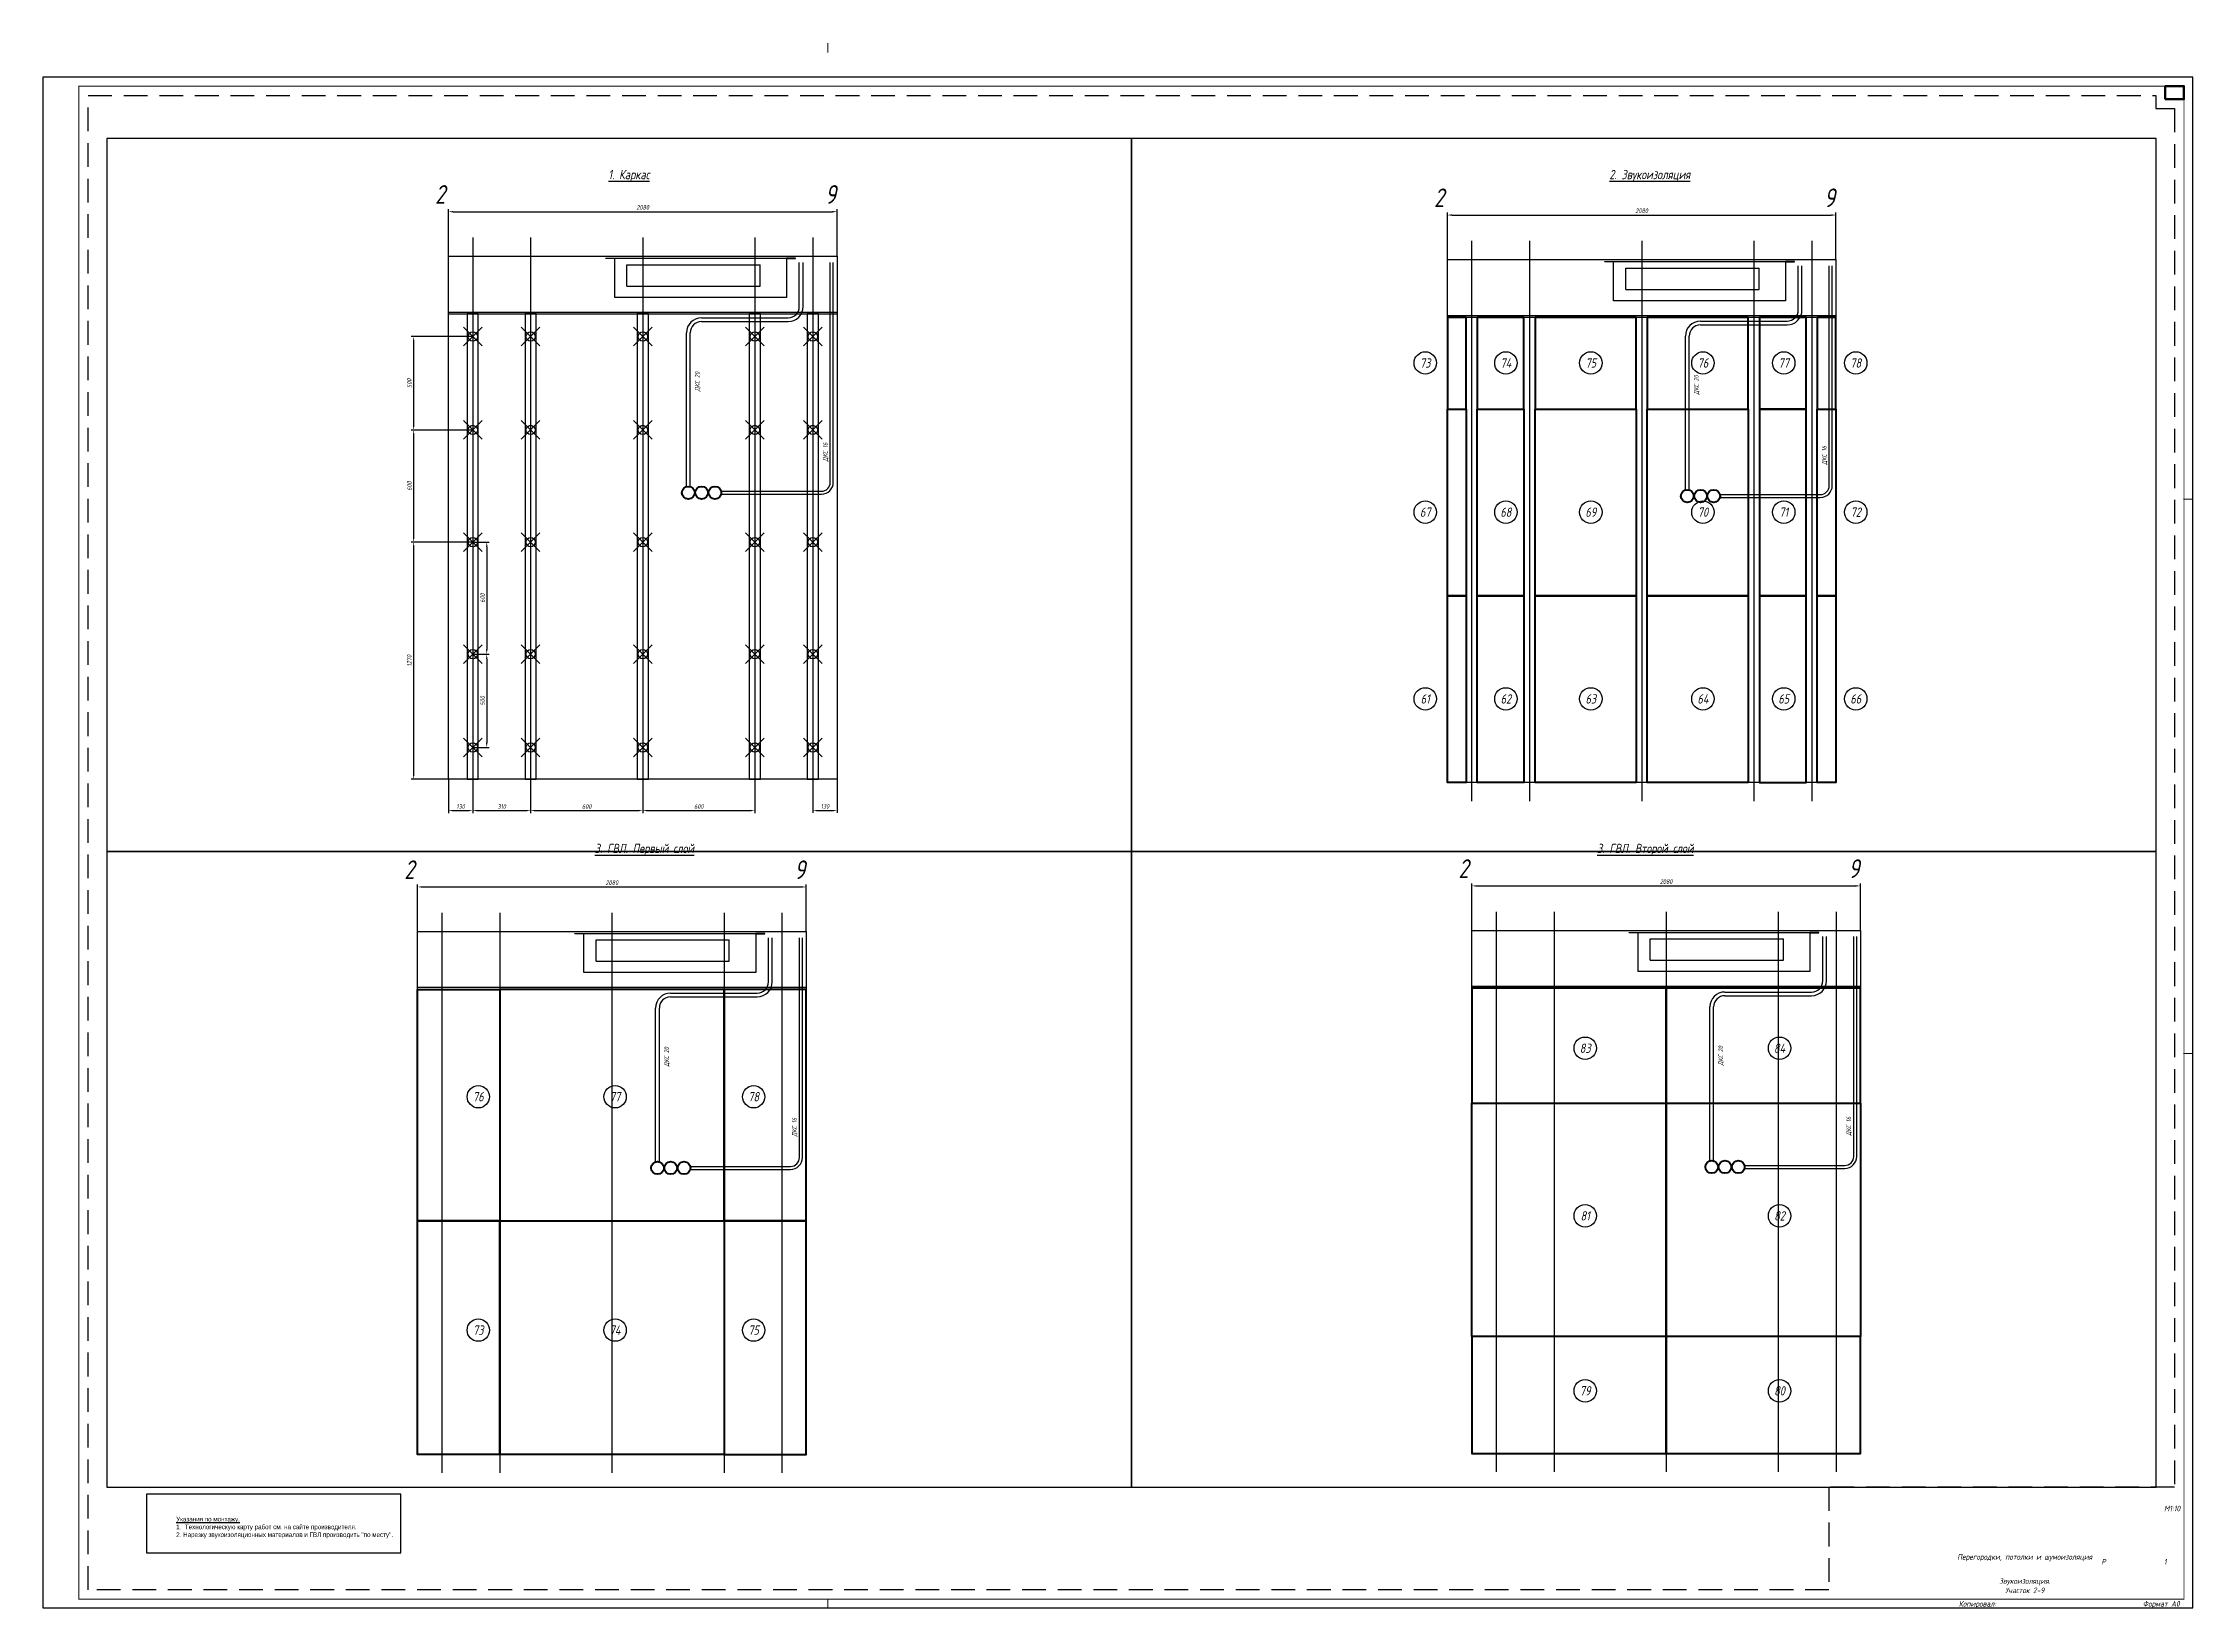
# Paper-space layout 'уч 2-9' of a CAD drawing. Header units: millimetres. Extents: x 0 to 1151, y 10 to 848.
# The model-space entities are those that its viewports show. They can reach past a viewport. Long polylines and large blocks are cut down to what shows.
import ezdxf
from ezdxf.enums import TextEntityAlignment as Align

# ---------------------------------------------------------------- set-up
doc = ezdxf.new("R2010")
doc.units = ezdxf.units.MM
doc.header["$PDMODE"] = 35
doc.header["$PDSIZE"] = 50
doc.linetypes.add('DASHDOT', pattern=[25.4, 12.7, -6.35, 0, -6.35])
doc.linetypes.add('DASHED', pattern=[19.05, 12.7, -6.35])
for name, color, linetype in [('01 Черновое', 7, 'Continuous'), ('02 ОВиК', 7, 'Continuous'), ('02 Розетки', 7, 'Continuous'), ('02 ЭОМ и СС', 7, 'Continuous'), ('03 Потолок', 7, 'Continuous'), ('05 Слаботочка', 7, 'Continuous'), ('101 Крепление', 7, 'Continuous'), ('101 Крепление размеры', 7, 'Continuous'), ('102 Звукоизоляция', 7, 'Continuous'), ('103 ГВЛ слой 1', 7, 'Continuous'), ('104 ГВЛ слой 2', 7, 'Continuous'), ('stamp', 7, 'Continuous')]:
    doc.layers.add(name, color=color, linetype=linetype)
doc.layers.add('100 noprint', color=1, linetype='Continuous', plot=False)
doc.styles.get("Standard").update_dxf_attribs({"font": 'arial.ttf'})
doc.styles.add('ГОСТ-ISOCPEUR', font='isocpeui.ttf', dxfattribs={"width": 0.8})
doc.dimstyles.new('ISO-25', dxfattribs={"dimtxt": 2.5, "dimasz": 2.5, "dimexe": 1.25, "dimexo": 0.625, "dimtad": 1, "dimtxsty": 'Standard', "dimcen": 2.5, "dimadec": 0, "dimazin": 0, "dimtfac": 1, "dimtmove": 0, "dimatfit": 3, "dimfxl": 1, "dimarcsym": 0})

# ---------------------------------------------------------------- blocks, each defined once
blk = doc.blocks.new('*D137')
at = {"layer": '101 Крепление размеры', "color": 0, "lineweight": -2}
for p, q in [((20901, 1365), (20572, 1365)), ((20585, 120), (20585, 1340)), ((20901, 95), (20572, 95))]:
    blk.add_line(p, q, dxfattribs=at)
at = {"layer": '101 Крепление размеры', "color": 0}
for points in [[(20589, 1340), (20581, 1340), (20585, 1365)], [(20581, 120), (20589, 120), (20585, 95)]]:
    blk.add_solid(points, dxfattribs=at)
at = {"layer": 'Defpoints', "color": 0}
for p in [(20585, 1365), (20901, 1365), (20901, 95)]:
    blk.add_point(p, dxfattribs=at)
at = {"layer": '101 Крепление размеры', "color": 0, "insert": (20562, 730), "char_height": 25, "attachment_point": 5, "rotation": 90, "style": 'ГОСТ-ISOCPEUR'}
blk.add_mtext('1270', dxfattribs=at)
blk = doc.blocks.new('*D138')
at = {"layer": '101 Крепление размеры', "color": 0, "lineweight": -2}
for p, q in [((20901, 1965), (20572, 1965)), ((20585, 1390), (20585, 1940)), ((20901, 1365), (20572, 1365))]:
    blk.add_line(p, q, dxfattribs=at)
at = {"layer": '101 Крепление размеры', "color": 0}
for points in [[(20589, 1940), (20581, 1940), (20585, 1965)], [(20581, 1390), (20589, 1390), (20585, 1365)]]:
    blk.add_solid(points, dxfattribs=at)
at = {"layer": 'Defpoints', "color": 0}
for p in [(20585, 1965), (20901, 1965), (20901, 1365)]:
    blk.add_point(p, dxfattribs=at)
at = {"layer": '101 Крепление размеры', "color": 0, "insert": (20562, 1665), "char_height": 25, "attachment_point": 5, "rotation": 90, "style": 'ГОСТ-ISOCPEUR'}
blk.add_mtext('600', dxfattribs=at)
blk = doc.blocks.new('*D139')
at = {"layer": '101 Крепление размеры', "color": 0, "lineweight": -2}
for p, q in [((20901, 2465), (20572, 2465)), ((20585, 1990), (20585, 2440)), ((20901, 1965), (20572, 1965))]:
    blk.add_line(p, q, dxfattribs=at)
at = {"layer": '101 Крепление размеры', "color": 0}
for points in [[(20589, 2440), (20581, 2440), (20585, 2465)], [(20581, 1990), (20589, 1990), (20585, 1965)]]:
    blk.add_solid(points, dxfattribs=at)
at = {"layer": 'Defpoints', "color": 0}
for p in [(20585, 2465), (20901, 2465), (20901, 1965)]:
    blk.add_point(p, dxfattribs=at)
at = {"layer": '101 Крепление размеры', "color": 0, "insert": (20562, 2215), "char_height": 25, "attachment_point": 5, "rotation": 90, "style": 'ГОСТ-ISOCPEUR'}
blk.add_mtext('500', dxfattribs=at)
blk = doc.blocks.new('*D140')
at = {"layer": '101 Крепление размеры', "color": 0, "lineweight": -2}
for p, q in [((20901, 1365), (20989, 1365)), ((20976, 1340), (20976, 790)), ((20901, 765), (20989, 765))]:
    blk.add_line(p, q, dxfattribs=at)
at = {"layer": '101 Крепление размеры', "color": 0}
for points in [[(20980, 1340), (20972, 1340), (20976, 1365)], [(20972, 790), (20980, 790), (20976, 765)]]:
    blk.add_solid(points, dxfattribs=at)
at = {"layer": 'Defpoints', "color": 0}
for p in [(20901, 1365), (20901, 765), (20976, 765)]:
    blk.add_point(p, dxfattribs=at)
at = {"layer": '101 Крепление размеры', "color": 0, "insert": (20954, 1065), "char_height": 25, "attachment_point": 5, "rotation": 90, "style": 'ГОСТ-ISOCPEUR'}
blk.add_mtext('600', dxfattribs=at)
blk = doc.blocks.new('*D141')
at = {"layer": '101 Крепление размеры', "color": 0, "lineweight": -2}
for p, q in [((20901, 765), (20989, 765)), ((20976, 740), (20976, 290)), ((20901, 265), (20989, 265))]:
    blk.add_line(p, q, dxfattribs=at)
at = {"layer": '101 Крепление размеры', "color": 0}
for points in [[(20980, 740), (20972, 740), (20976, 765)], [(20972, 290), (20980, 290), (20976, 265)]]:
    blk.add_solid(points, dxfattribs=at)
at = {"layer": 'Defpoints', "color": 0}
for p in [(20901, 765), (20901, 265), (20976, 265)]:
    blk.add_point(p, dxfattribs=at)
at = {"layer": '101 Крепление размеры', "color": 0, "insert": (20954, 515), "char_height": 25, "attachment_point": 5, "rotation": 90, "style": 'ГОСТ-ISOCPEUR'}
blk.add_mtext('500', dxfattribs=at)
blk = doc.blocks.new('*D143')
at = {"layer": '101 Крепление размеры', "color": 0, "lineweight": -2}
for p, q in [((20771, 95), (20771, -86)), ((20901, 95), (20901, -86)), ((20796, -73), (20876, -73))]:
    blk.add_line(p, q, dxfattribs=at)
at = {"layer": '101 Крепление размеры', "color": 0}
for points in [[(20796, -69), (20796, -77), (20771, -73)], [(20876, -77), (20876, -69), (20901, -73)]]:
    blk.add_solid(points, dxfattribs=at)
at = {"layer": 'Defpoints', "color": 0}
for p in [(20771, 95), (20901, 95), (20901, -73)]:
    blk.add_point(p, dxfattribs=at)
at = {"layer": '101 Крепление размеры', "color": 0, "insert": (20836, -51), "char_height": 25, "attachment_point": 5, "style": 'ГОСТ-ISOCPEUR'}
blk.add_mtext('130', dxfattribs=at)
blk = doc.blocks.new('*D144')
at = {"layer": '101 Крепление размеры', "color": 0, "lineweight": -2}
for p, q in [((20901, 95), (20901, -86)), ((21211, 95), (21211, -86)), ((20926, -73), (21186, -73))]:
    blk.add_line(p, q, dxfattribs=at)
at = {"layer": '101 Крепление размеры', "color": 0}
for points in [[(20926, -69), (20926, -77), (20901, -73)], [(21186, -77), (21186, -69), (21211, -73)]]:
    blk.add_solid(points, dxfattribs=at)
at = {"layer": 'Defpoints', "color": 0}
for p in [(20901, 95), (21211, 95), (21211, -73)]:
    blk.add_point(p, dxfattribs=at)
at = {"layer": '101 Крепление размеры', "color": 0, "insert": (21056, -51), "char_height": 25, "attachment_point": 5, "style": 'ГОСТ-ISOCPEUR'}
blk.add_mtext('310', dxfattribs=at)
blk = doc.blocks.new('*D145')
at = {"layer": '101 Крепление размеры', "color": 0, "lineweight": -2}
for p, q in [((21211, 95), (21211, -86)), ((21811, 95), (21811, -86)), ((21236, -73), (21786, -73))]:
    blk.add_line(p, q, dxfattribs=at)
at = {"layer": '101 Крепление размеры', "color": 0}
for points in [[(21236, -69), (21236, -77), (21211, -73)], [(21786, -77), (21786, -69), (21811, -73)]]:
    blk.add_solid(points, dxfattribs=at)
at = {"layer": 'Defpoints', "color": 0}
for p in [(21211, 95), (21811, 95), (21811, -73)]:
    blk.add_point(p, dxfattribs=at)
at = {"layer": '101 Крепление размеры', "color": 0, "insert": (21511, -51), "char_height": 25, "attachment_point": 5, "style": 'ГОСТ-ISOCPEUR'}
blk.add_mtext('600', dxfattribs=at)
blk = doc.blocks.new('*D146')
at = {"layer": '101 Крепление размеры', "color": 0, "lineweight": -2}
for p, q in [((21811, 95), (21811, -86)), ((22411, 95), (22411, -86)), ((21836, -73), (22386, -73))]:
    blk.add_line(p, q, dxfattribs=at)
at = {"layer": '101 Крепление размеры', "color": 0}
for points in [[(21836, -69), (21836, -77), (21811, -73)], [(22386, -77), (22386, -69), (22411, -73)]]:
    blk.add_solid(points, dxfattribs=at)
at = {"layer": 'Defpoints', "color": 0}
for p in [(21811, 95), (22411, 95), (22411, -73)]:
    blk.add_point(p, dxfattribs=at)
at = {"layer": '101 Крепление размеры', "color": 0, "insert": (22111, -51), "char_height": 25, "attachment_point": 5, "style": 'ГОСТ-ISOCPEUR'}
blk.add_mtext('600', dxfattribs=at)
blk = doc.blocks.new('*D147')
at = {"layer": '101 Крепление размеры', "color": 0, "lineweight": -2}
for p, q in [((22721, 95), (22721, -85)), ((22851, 95), (22851, -85)), ((22746, -73), (22826, -73))]:
    blk.add_line(p, q, dxfattribs=at)
at = {"layer": '101 Крепление размеры', "color": 0}
for points in [[(22746, -69), (22746, -77), (22721, -73)], [(22826, -77), (22826, -69), (22851, -73)]]:
    blk.add_solid(points, dxfattribs=at)
at = {"layer": 'Defpoints', "color": 0}
for p in [(22721, 95), (22851, 95), (22851, -73)]:
    blk.add_point(p, dxfattribs=at)
at = {"layer": '101 Крепление размеры', "color": 0, "insert": (22786, -50), "char_height": 25, "attachment_point": 5, "style": 'ГОСТ-ISOCPEUR'}
blk.add_mtext('130', dxfattribs=at)
blk = doc.blocks.new('*D408')
at = {"layer": '01 Черновое', "color": 0, "lineweight": -2}
for p, q in [((20771, 2895), (20771, 3147)), ((20796, 3134), (22826, 3134)), ((22851, 2895), (22851, 3147))]:
    blk.add_line(p, q, dxfattribs=at)
at = {"layer": '01 Черновое', "color": 0}
for points in [[(20796, 3138), (20796, 3130), (20771, 3134)], [(22826, 3130), (22826, 3138), (22851, 3134)]]:
    blk.add_solid(points, dxfattribs=at)
at = {"layer": 'Defpoints', "color": 0}
for p in [(22851, 3134), (20771, 2895), (22851, 2895)]:
    blk.add_point(p, dxfattribs=at)
at = {"layer": '01 Черновое', "color": 0, "insert": (21811, 3157), "char_height": 25, "attachment_point": 5, "style": 'ГОСТ-ISOCPEUR'}
blk.add_mtext('2080', dxfattribs=at)

msp = doc.modelspace()

# ---------------------------------------------------------------- linework, layer by layer
at = {"layer": '01 Черновое', "linetype": 'DASHDOT', "ltscale": 10}
for p, q in [((20901.014, 2995.176), (20901.014, -4.283)), ((21211.014, 2995.176), (21211.014, -4.283)), ((21811.014, 2995.176), (21811.014, -4.283)), ((22411.014, 2995.176), (22411.014, -4.283)), ((22721.014, 2995.176), (22721.014, -4.283))]:
    msp.add_line(p, q, dxfattribs=at)
at = {"layer": '01 Черновое'}
msp.add_lwpolyline([(20771.014, 95.176), (20771.014, 2895.176), (22851.014, 2895.176), (22851.014, 95.176)], close=True, dxfattribs=at)
at = {"layer": '02 ОВиК', "lineweight": -2}
for p, q in [((21613.014, 2883.176), (21613.014, 2885.176)), ((21613.014, 2885.176), (21661.014, 2885.176)), ((21613.014, 2883.176), (21613.014, 2885.176)), ((21613.014, 2885.176), (21661.014, 2885.176)), ((21661.014, 2883.176), (21613.014, 2883.176)), ((21661.014, 2883.176), (21613.014, 2883.176)), ((21661.014, 2675.176), (21661.014, 2885.176)), ((21661.014, 2885.176), (22581.014, 2885.176)), ((21661.014, 2885.176), (21661.014, 2883.176)), ((21661.014, 2675.176), (21661.014, 2885.176)), ((21661.014, 2885.176), (22581.014, 2885.176)), ((21661.014, 2885.176), (21661.014, 2883.176)), ((22581.014, 2885.176), (22581.014, 2675.176)), ((22629.014, 2885.176), (22581.014, 2885.176)), ((22581.014, 2885.176), (22581.014, 2883.176)), ((22581.014, 2885.176), (22581.014, 2675.176)), ((22629.014, 2885.176), (22581.014, 2885.176)), ((22581.014, 2885.176), (22581.014, 2883.176)), ((22581.014, 2883.176), (22629.014, 2883.176)), ((22581.014, 2883.176), (22629.014, 2883.176)), ((22629.014, 2883.176), (22629.014, 2885.176)), ((22629.014, 2883.176), (22629.014, 2885.176)), ((21726.014, 2736.176), (21726.014, 2850.176)), ((21726.014, 2850.176), (22439.014, 2850.176)), ((21726.014, 2736.176), (21726.014, 2850.176)), ((21726.014, 2850.176), (22439.014, 2850.176)), ((22439.014, 2736.176), (22439.014, 2850.176)), ((22439.014, 2736.176), (22439.014, 2850.176)), ((22581.014, 2675.176), (21661.014, 2675.176)), ((22581.014, 2675.176), (21661.014, 2675.176)), ((21726.014, 2736.176), (22439.014, 2736.176)), ((21726.014, 2736.176), (22439.014, 2736.176))]:
    msp.add_line(p, q, dxfattribs=at)
at = {"layer": '02 ОВиК', "linetype": 'DASHED', "lineweight": -2, "ltscale": 0.1}
for p, q in [((21643.014, 2883.176), (21643.014, 2885.176)), ((21643.014, 2883.176), (21643.014, 2885.176)), ((22599.014, 2883.176), (22599.014, 2885.176)), ((22599.014, 2883.176), (22599.014, 2885.176))]:
    msp.add_line(p, q, dxfattribs=at)
at = {"layer": '02 Розетки'}
for p, q in [((22649.014, 2625.676), (22649.014, 2862.176)), ((22669.014, 2625.676), (22669.014, 2862.176)), ((22125.014, 2565.676), (22589.014, 2565.676)), ((22125.014, 2545.676), (22589.014, 2545.676)), ((22045.014, 1661.672), (22045.014, 2485.676)), ((22065.014, 1661.672), (22065.014, 2485.676))]:
    msp.add_line(p, q, dxfattribs=at)
at = {"layer": '02 Розетки', "lineweight": 40}
for centre in [(22055.014, 1629.176), (22126.014, 1629.176)]:
    msp.add_circle(centre, 34, dxfattribs=at)
at = {"layer": '02 Розетки'}
for centre, radius, start, end in [((22125.014, 2485.676), 80, 90, 180), ((22125.014, 2485.676), 60, 90, 180), ((22589.014, 2625.676), 60, 270, 0), ((22589.014, 2625.676), 80, 270, 0)]:
    msp.add_arc(centre, radius, start, end, dxfattribs=at)
at = {"layer": '02 ЭОМ и СС'}
for p, q in [((22649.014, 2625.676), (22649.014, 2862.176)), ((22669.014, 2625.676), (22669.014, 2862.176)), ((22815.014, 1685.176), (22815.014, 2862.176)), ((22831.014, 1685.176), (22831.014, 2862.176)), ((22125.014, 2545.676), (22589.014, 2545.676)), ((22045.014, 1661.672), (22045.014, 2485.676)), ((22065.014, 1661.672), (22065.014, 2485.676)), ((22230.128, 1637.176), (22767.014, 1637.176)), ((22230.128, 1621.176), (22767.014, 1621.176))]:
    msp.add_line(p, q, dxfattribs=at)
at = {"layer": '02 ЭОМ и СС', "lineweight": 40}
for centre in [(22055.014, 1629.176), (22126.014, 1629.176), (22197.014, 1629.176)]:
    msp.add_circle(centre, 34, dxfattribs=at)
at = {"layer": '02 ЭОМ и СС'}
for centre, radius, start, end in [((22125.014, 2485.676), 80, 90, 180), ((22125.014, 2485.676), 60, 90, 180), ((22589.014, 2625.676), 60, 270, 0), ((22589.014, 2625.676), 80, 270, 0), ((22767.014, 1685.176), 48, 270, 0), ((22767.014, 1685.176), 64, 270, 0)]:
    msp.add_arc(centre, radius, start, end, dxfattribs=at)
at = {"layer": '03 Потолок', "linetype": 'DASHED', "ltscale": 10}
msp.add_line((22851.014, 2595.176), (20771.014, 2595.176), dxfattribs=at)
at = {"layer": '03 Потолок', "lineweight": -2}
msp.add_line((22851.014, 2585.676), (20771.014, 2585.676), dxfattribs=at)
at = {"layer": '05 Слаботочка'}
for p, q in [((22815.014, 1685.176), (22815.014, 2862.176)), ((22831.014, 1685.176), (22831.014, 2862.176)), ((22230.128, 1637.176), (22767.014, 1637.176)), ((22230.128, 1621.176), (22767.014, 1621.176))]:
    msp.add_line(p, q, dxfattribs=at)
at = {"layer": '05 Слаботочка', "lineweight": 40}
msp.add_circle((22197.014, 1629.176), 34, dxfattribs=at)
at = {"layer": '05 Слаботочка'}
for radius in [48, 64]:
    msp.add_arc((22767.014, 1685.176), radius, 270, 0, dxfattribs=at)
at = {"layer": '101 Крепление', "color": 5}
for points in [[(20871.014, 2588.676), (20871.014, 95.176), (20931.014, 95.176), (20931.014, 2588.676)], [(21181.014, 2588.676), (21181.014, 95.176), (21241.014, 95.176), (21241.014, 2588.676)], [(21781.014, 2588.676), (21781.014, 95.176), (21841.014, 95.176), (21841.014, 2588.676)], [(22381.014, 2588.676), (22381.014, 95.176), (22441.014, 95.176), (22441.014, 2588.676)], [(22691.014, 2588.676), (22691.014, 95.176), (22751.014, 95.176), (22751.014, 2588.676)]]:
    msp.add_lwpolyline(points, close=True, dxfattribs=at)
for p in [(20901.014, 2465.176), (21211.014, 2465.176), (21811.014, 2465.176), (22411.014, 2465.176), (22721.014, 2465.176), (20901.014, 1965.176), (21211.014, 1965.176), (21811.014, 1965.176), (22411.014, 1965.176), (22721.014, 1965.176), (20901.014, 1365.176), (21211.014, 1365.176), (21811.014, 1365.176), (22411.014, 1365.176), (22721.014, 1365.176), (20901.014, 765.176), (21211.014, 765.176), (21811.014, 765.176), (22411.014, 765.176), (22721.014, 765.176), (20901.014, 265.176), (21211.014, 265.176), (21811.014, 265.176), (22411.014, 265.176), (22721.014, 265.176)]:
    msp.add_point(p, dxfattribs=at)
at = {"layer": '102 Звукоизоляция', "color": 74, "linetype": 'Continuous', "lineweight": 40, "ltscale": 10, "flags": 128}
for points in [[(20771.014, 2585.676), (20771.014, 2095.176), (20871.014, 2095.176), (20871.014, 2585.676)], [(20931.014, 2585.676), (20931.014, 2095.176), (21181.014, 2095.176), (21181.014, 2585.676)], [(21241.014, 2585.676), (21241.014, 2095.176), (21781.014, 2095.176), (21781.014, 2585.676)], [(21841.014, 2585.676), (21841.014, 2095.176), (22381.014, 2095.176), (22381.014, 2585.676)], [(22441.014, 2585.676), (22441.014, 2095.176), (22691.014, 2095.176), (22691.014, 2585.676)], [(22751.014, 2585.676), (22751.014, 2095.176), (22851.014, 2095.176), (22851.014, 2585.676)], [(20871.014, 2095.176), (20871.014, 1095.176), (20771.014, 1095.176), (20771.014, 2095.176)], [(21181.014, 2095.176), (21181.014, 1095.176), (20931.014, 1095.176), (20931.014, 2095.176)], [(21781.014, 1095.176), (21241.014, 1095.176), (21241.014, 2095.176), (21781.014, 2095.176)], [(22381.014, 1095.176), (21841.014, 1095.176), (21841.014, 2095.176), (22381.014, 2095.176)], [(22441.014, 2095.176), (22441.014, 1095.176), (22691.014, 1095.176), (22691.014, 2095.176)], [(22851.014, 2095.176), (22851.014, 1095.176), (22751.014, 1095.176), (22751.014, 2095.176)], [(20871.014, 1095.176), (20871.014, 95.176), (20771.014, 95.176), (20771.014, 1095.176)], [(21181.014, 1095.176), (21181.014, 95.176), (20931.014, 95.176), (20931.014, 1095.176)], [(21781.014, 95.176), (21241.014, 95.176), (21241.014, 1095.176), (21781.014, 1095.176)], [(22381.014, 95.176), (21841.014, 95.176), (21841.014, 1095.176), (22381.014, 1095.176)], [(22441.014, 1095.176), (22441.014, 95.176), (22691.014, 95.176), (22691.014, 1095.176)], [(22851.014, 1095.176), (22851.014, 95.176), (22751.014, 95.176), (22751.014, 1095.176)]]:
    msp.add_lwpolyline(points, close=True, dxfattribs=at)
at = {"layer": '102 Звукоизоляция', "color": 74}
for centre in [(20652.751, 2341.871), (21084.265, 2341.871), (21538.895, 2341.871), (22138.895, 2341.871), (22571.445, 2341.871), (22956.725, 2341.871), (20652.751, 1542.955), (21084.265, 1542.955), (21538.895, 1542.955), (22138.895, 1542.955), (22571.445, 1542.955), (22956.725, 1542.955), (20652.751, 542.955), (21084.265, 542.955), (21538.895, 542.955), (22138.895, 542.955), (22571.445, 542.955), (22956.725, 542.955)]:
    msp.add_circle(centre, 60, dxfattribs=at)
at = {"layer": '103 ГВЛ слой 1', "color": 6, "lineweight": 40}
for points in [[(21211.014, 2585.676), (21211.014, 1345.176), (20771.014, 1345.176), (20771.014, 2585.676)], [(21211.014, 2585.676), (21211.014, 1345.176), (22411.014, 1345.176), (22411.014, 2585.676)], [(22411.014, 2585.676), (22411.014, 1345.176), (22851.014, 1345.176), (22851.014, 2585.676)], [(21211.014, 1345.176), (21211.014, 95.176), (20771.014, 95.176), (20771.014, 1345.176)], [(21211.014, 1345.176), (22411.014, 1345.176), (22411.014, 95.176), (21211.014, 95.176)], [(22411.014, 1345.176), (22411.014, 95.176), (22851.014, 95.176), (22851.014, 1345.176)]]:
    msp.add_lwpolyline(points, close=True, dxfattribs=at)
at = {"layer": '103 ГВЛ слой 1', "color": 6}
for centre in [(21095.983, 2010.79), (21828.014, 2010.79), (22569.678, 2010.79), (21095.983, 760.79), (21828.014, 760.79), (22569.678, 760.79)]:
    msp.add_circle(centre, 60, dxfattribs=at)
at = {"layer": '104 ГВЛ слой 2', "color": 3, "lineweight": 40}
for points in [[(20771.014, 2585.676), (20771.014, 1970.176), (21811.014, 1970.176), (21811.014, 2585.676)], [(21811.014, 2585.676), (21811.014, 1970.176), (22851.014, 1970.176), (22851.014, 2585.676)], [(20771.014, 720.176), (20771.014, 1970.176), (21811.014, 1970.176), (21811.014, 720.176)], [(21811.014, 720.176), (21811.014, 1970.176), (22851.014, 1970.176), (22851.014, 720.176)], [(20771.014, 720.176), (20771.014, 95.176), (21811.014, 95.176), (21811.014, 720.176)], [(21811.014, 720.176), (21811.014, 95.176), (22851.014, 95.176), (22851.014, 720.176)]]:
    msp.add_lwpolyline(points, close=True, dxfattribs=at)
at = {"layer": '104 ГВЛ слой 2', "color": 3}
for centre in [(21378.136, 2264.762), (22418.136, 2264.762), (21378.136, 1367.214), (22418.136, 1367.214), (21378.136, 430.213), (22418.136, 430.213)]:
    msp.add_circle(centre, 60, dxfattribs=at)

# ---------------------------------------------------------------- texts
at = {"insert": (-58925.764, -28440.575), "char_height": 500, "width": 28925.35127, "attachment_point": 1, "style": 'ГОСТ-ISOCPEUR'}
msp.add_mtext('{\\fUbuntu|b0|i0|c0|p34;\\LУказания по монтажу.\\P\\l1.  Технологическую карту работ см. на сайте производителя.\\P2. Нарезку звукоизоляционных материалов и ГВЛ производить "по месту".}', dxfattribs=at)
at = {"layer": '01 Черновое', "style": 'ГОСТ-ISOCPEUR', "width": 0.8}
for s, p in [('2', (20727.077, 3226.61)), ('9', (22816.99, 3226.61))]:
    msp.add_text(s, height=100, dxfattribs=at).set_placement(p, align=Align.MIDDLE)
at = {"layer": '02 Розетки', "insert": (22090.95, 2172.014), "char_height": 25, "width": 270.31285, "attachment_point": 1, "rotation": 90, "style": 'ГОСТ-ISOCPEUR'}
msp.add_mtext('{ДКС 20}', dxfattribs=at)
at = {"layer": '05 Слаботочка', "insert": (22775.408, 1796.627), "char_height": 25, "width": 270.31285, "attachment_point": 1, "rotation": 90, "style": 'ГОСТ-ISOCPEUR'}
msp.add_mtext('{ДКС 16}', dxfattribs=at)
at = {"layer": '102 Звукоизоляция', "color": 74, "style": 'ГОСТ-ISOCPEUR', "width": 0.8}
for s, p in [('73', (20652.751, 2341.871)), ('74', (21084.265, 2341.871)), ('75', (21538.895, 2341.871)), ('76', (22138.895, 2341.871)), ('77', (22571.445, 2341.871)), ('78', (22956.725, 2341.871)), ('67', (20652.751, 1542.955)), ('68', (21084.265, 1542.955)), ('69', (21538.895, 1542.955)), ('70', (22138.895, 1542.955)), ('71', (22571.445, 1542.955)), ('72', (22956.725, 1542.955)), ('61', (20652.751, 542.955)), ('62', (21084.265, 542.955)), ('63', (21538.895, 542.955)), ('64', (22138.895, 542.955)), ('65', (22571.445, 542.955)), ('66', (22956.725, 542.955))]:
    msp.add_text(s, height=50, dxfattribs=at).set_placement(p, align=Align.MIDDLE)
at = {"layer": '103 ГВЛ слой 1', "color": 6, "style": 'ГОСТ-ISOCPEUR', "width": 0.8}
for s, p in [('76', (21095.983, 2010.79)), ('77', (21828.014, 2010.79)), ('78', (22569.678, 2010.79)), ('73', (21095.983, 760.79)), ('74', (21828.014, 760.79)), ('75', (22569.678, 760.79))]:
    msp.add_text(s, height=50, dxfattribs=at).set_placement(p, align=Align.MIDDLE)
at = {"layer": '104 ГВЛ слой 2', "color": 3, "style": 'ГОСТ-ISOCPEUR', "width": 0.8}
for s, p in [('83', (21378.136, 2264.762)), ('84', (22418.136, 2264.762)), ('81', (21378.136, 1367.214)), ('82', (22418.136, 1367.214)), ('79', (21378.136, 430.213)), ('80', (22418.136, 430.213))]:
    msp.add_text(s, height=50, dxfattribs=at).set_placement(p, align=Align.MIDDLE)

# ---------------------------------------------------------------- dimensions: what is measured, and where the dimension line sits
at = {"layer": '01 Черновое'}
dim = msp.add_linear_dim(base=(22851.014, 3134.111), p1=(20771.014, 2895.176), p2=(22851.014, 2895.176), dimstyle='ISO-25', override={"dimtxt": 25, "dimasz": 25, "dimexe": 12.5, "dimexo": 0, "dimgap": 10, "dimtxsty": 'ГОСТ-ISOCPEUR'}, dxfattribs=at)
dim.commit()
dim.dimension.update_dxf_attribs({"geometry": '*D408', "text_midpoint": (21811.014, 3156.611)})
at = {"layer": '101 Крепление размеры'}
for base, p1, p2, picture, middle in [((20584.807, 2465.176), (20901.014, 1965.176), (20901.014, 2465.176), '*D139', (20562.307, 2215.176)), ((20976.236, 765.176), (20901.014, 1365.176), (20901.014, 765.176), '*D140', (20953.736, 1065.176)), ((20976.236, 265.176), (20901.014, 765.176), (20901.014, 265.176), '*D141', (20953.736, 515.176))]:
    dim = msp.add_linear_dim(base=base, p1=p1, p2=p2, angle=90, dimstyle='ISO-25', override={"dimtxt": 25, "dimasz": 25, "dimexe": 12.5, "dimexo": 0, "dimgap": 10, "dimlfac": 1, "dimtxsty": 'ГОСТ-ISOCPEUR'}, dxfattribs=at)
    dim.commit()
    dim.dimension.update_dxf_attribs({"geometry": picture, "text_midpoint": middle})
for base, p1, p2, picture, middle in [((20584.807, 1965.176), (20901.014, 1365.176), (20901.014, 1965.176), '*D138', (20584.807, 1665.176)), ((20584.807, 1365.176), (20901.014, 95.176), (20901.014, 1365.176), '*D137', (20584.807, 730.176))]:
    dim = msp.add_linear_dim(base=base, p1=p1, p2=p2, angle=90, dimstyle='ISO-25', override={"dimtxt": 25, "dimasz": 25, "dimexe": 12.5, "dimexo": 0, "dimgap": 10, "dimlfac": 1, "dimtxsty": 'ГОСТ-ISOCPEUR'}, dxfattribs=at)
    dim.commit()
    dim.dimension.update_dxf_attribs({"geometry": picture, "text_midpoint": middle, "dimtype": 160})
for base, p1, p2, picture, middle in [((20901.014, -73.131), (20771.014, 95.176), (20901.014, 95.176), '*D143', (20836.014, -50.631)), ((21211.014, -73.131), (20901.014, 95.176), (21211.014, 95.176), '*D144', (21056.014, -50.631)), ((21811.014, -73.131), (21211.014, 95.176), (21811.014, 95.176), '*D145', (21511.014, -50.631)), ((22411.014, -73.131), (21811.014, 95.176), (22411.014, 95.176), '*D146', (22111.014, -50.631)), ((22851.014, -72.922), (22721.014, 95.176), (22851.014, 95.176), '*D147', (22786.014, -50.422))]:
    dim = msp.add_linear_dim(base=base, p1=p1, p2=p2, dimstyle='ISO-25', override={"dimtxt": 25, "dimasz": 25, "dimexe": 12.5, "dimexo": 0, "dimgap": 10, "dimlfac": 1, "dimtxsty": 'ГОСТ-ISOCPEUR'}, dxfattribs=at)
    dim.commit()
    dim.dimension.update_dxf_attribs({"geometry": picture, "text_midpoint": middle})

psp = doc.layouts.new('уч 2-9')

# ---------------------------------------------------------------- linework, layer by layer
at = {"const_width": 0.48}
psp.add_lwpolyline([(19.2, 14.3), (1145.9, 14.3), (1145.9, 824.5), (19.2, 824.5)], close=True, dxfattribs=at)
at = {"lineweight": 50}
psp.add_lwpolyline([(1135.9, 817.5), (1145.9, 817.5), (1145.9, 824.5), (1135.9, 824.5)], close=True, dxfattribs=at)
at = {"layer": '100 noprint'}
for p, q in [((1150.7, 829.3), (0, 829.3)), ((0, 829.3), (0, 9.6)), ((1150.7, 9.6), (1150.7, 829.3)), ((0, 9.6), (1150.7, 9.6))]:
    psp.add_line(p, q, dxfattribs=at)
at = {"layer": '100 noprint', "color": 1, "linetype": 'DASHED'}
psp.add_lwpolyline([(24.2, 819.5), (1130.9, 819.5), (1130.9, 812.5), (1140.9, 812.5), (1140.9, 74.3), (955.9, 74.3), (955.9, 19.3), (24.2, 19.3)], close=True, dxfattribs=at)
psp.add_lwpolyline([(24.2, 819.5), (1130.9, 819.5), (1130.9, 812.5), (1140.9, 812.5), (1140.9, 74.3), (955.9, 74.3), (955.9, 19.3), (24.2, 19.3)], close=True, dxfattribs=at)
psp.add_lwpolyline([(24.2, 819.5), (1130.9, 819.5), (1130.9, 812.5), (1140.9, 812.5), (1140.9, 74.3), (955.9, 74.3), (955.9, 19.3), (24.2, 19.3)], close=True, dxfattribs=at)
at = {"layer": '100 noprint'}
for points in [[(34.2, 796.5), (34.2, 414.7), (582.6, 414.7), (582.6, 796.5)], [(582.6, 796.5), (582.6, 414.7), (1131, 414.7), (1131, 796.5)], [(34.2, 414.7), (34.2, 74.3), (582.6, 74.3), (582.6, 414.7)], [(582.6, 414.7), (582.6, 74.3), (1131, 74.3), (1131, 414.7)], [(55.5, 70.5), (55.5, 39), (191.5, 39), (191.5, 70.5)]]:
    psp.add_lwpolyline(points, close=True, dxfattribs=at)
at = {"layer": 'stamp', "lineweight": 0}
for p, q in [((420, 842.6), (420, 847.6)), ((1150.7, 603.4), (1145.7, 603.4)), ((1150.7, 306.5), (1145.7, 306.5)), ((420, 9.6), (420, 14.5))]:
    psp.add_line(p, q, dxfattribs=at)

# ---------------------------------------------------------------- texts
at = {"layer": 'stamp', "linetype": 'Continuous', "lineweight": 35, "style": 'ГОСТ-ISOCPEUR', "width": 0.8}
psp.add_text('М1:10', height=3, dxfattribs=at).set_placement((1143.9, 61.3), align=Align.RIGHT)
at = {"layer": 'stamp', "lineweight": 35, "style": 'ГОСТ-ISOCPEUR', "width": 0.8}
for s, p in [('Копировал:', (1025.4, 10.3)), ('Формат А0', (1123.9, 10.3))]:
    psp.add_text(s, height=3, dxfattribs=at).set_placement(p)
at = {"layer": 'stamp', "ltscale": 100, "style": 'ГОСТ-ISOCPEUR'}
for s, insert, char_height, width, attachment_point in [('{\\pxqc;\\L1. Каркас}', (313.6, 773.3), 5, 57.169, 8), ('{\\pxqc;\\L2. Звукоизоляция}', (860, 773.3), 5, 57.169, 8), ('{\\pxqc;\\L3. ГВЛ. Первый слой}', (321.9, 412.4), 5, 73.764, 8), ('{\\pxqc;\\L3. ГВЛ. Второй слой}', (857.6, 412.4), 5, 73.764, 8), ('{\\pxqc;Р}', (1092.9, 34.3), 3, 20, 4), ('\\pxqc;1', (1125.9, 34.3), 3, 20, 4)]:
    psp.add_mtext(s, dxfattribs=dict(at, insert=insert, char_height=char_height, width=width, attachment_point=attachment_point))
at = {"layer": 'stamp', "lineweight": 35, "char_height": 3, "width": 70.157, "attachment_point": 5, "style": 'ГОСТ-ISOCPEUR'}
for s, insert in [('{Перегородки, потолки и шумоизоляция}', (1060.7, 36.5)), ('{Звукоизоляция.\\PУчасток 2-9}', (1060.7, 21.5))]:
    psp.add_mtext(s, dxfattribs=dict(at, insert=insert))

# ---------------------------------------------------------------- viewports
at = {"layer": '100 noprint', "view_target_point": (19011.037, -15130.316)}
vp = psp.add_viewport(center=(308.4, 605.6), size=(548.4, 381.815), view_center_point=(2673.868, 16747.843), view_height=3818.15405, dxfattribs=at)
vp.frozen_layers = ['102 Звукоизоляция', '103 ГВЛ слой 1', '104 ГВЛ слой 2']
vp.dxf.flags = 0x10000  # cut along an outline
vp.dxf.clipping_boundary_handle = psp.add_lwpolyline([(34.2, 796.5), (34.2, 414.7), (582.6, 414.7), (582.6, 796.5)], format="xyb", close=True, dxfattribs={"invisible": 1}).dxf.handle
at = {"layer": '100 noprint'}
for center, size, view_center_point, view_height, status, view_target_point, frozen, outline in [((856.8, 605.6), (548.4, 381.815), (2811.411, 16765.649), 3818.15405, 3, (19011.037, -15130.316), ['101 Крепление', '101 Крепление размеры', '103 ГВЛ слой 1', '104 ГВЛ слой 2'], [(582.6, 796.5), (582.6, 414.7), (1131, 414.7), (1131, 796.5)]), ((308.4, 244.5), (548.4, 340.304), (2838.858, 16752.65), 3403.03876, 4, (19011.037, -15130.316), ['101 Крепление', '101 Крепление размеры', '102 Звукоизоляция', '104 ГВЛ слой 2'], [(34.2, 414.7), (34.2, 74.3), (582.6, 74.3), (582.6, 414.7)]), ((856.8, 244.5), (548.4, 340.304), (2680.591, 16746.985), 3403.03876, 5, (19011.037, -15130.316), ['101 Крепление', '101 Крепление размеры', '102 Звукоизоляция', '103 ГВЛ слой 1'], [(582.6, 414.7), (582.6, 74.3), (1131, 74.3), (1131, 414.7)]), ((123.5, 54.7), (136, 31.491), (-50536.81, -14048.398), 6298.15918, 6, (2051.7, -15130.316), ['101 Крепление', '101 Крепление размеры', '102 Звукоизоляция', '103 ГВЛ слой 1', '104 ГВЛ слой 2'], [(55.5, 70.5), (55.5, 39), (191.5, 39), (191.5, 70.5)])]:
    vp = psp.add_viewport(center=center, size=size, view_center_point=view_center_point, view_height=view_height, status=status, dxfattribs=dict(at, view_target_point=view_target_point))
    vp.frozen_layers = frozen
    vp.dxf.flags = 0x10000  # cut along an outline
    vp.dxf.clipping_boundary_handle = psp.add_lwpolyline(outline, format="xyb", close=True, dxfattribs={"invisible": 1}).dxf.handle

doc.saveas('drawing.dxf')
